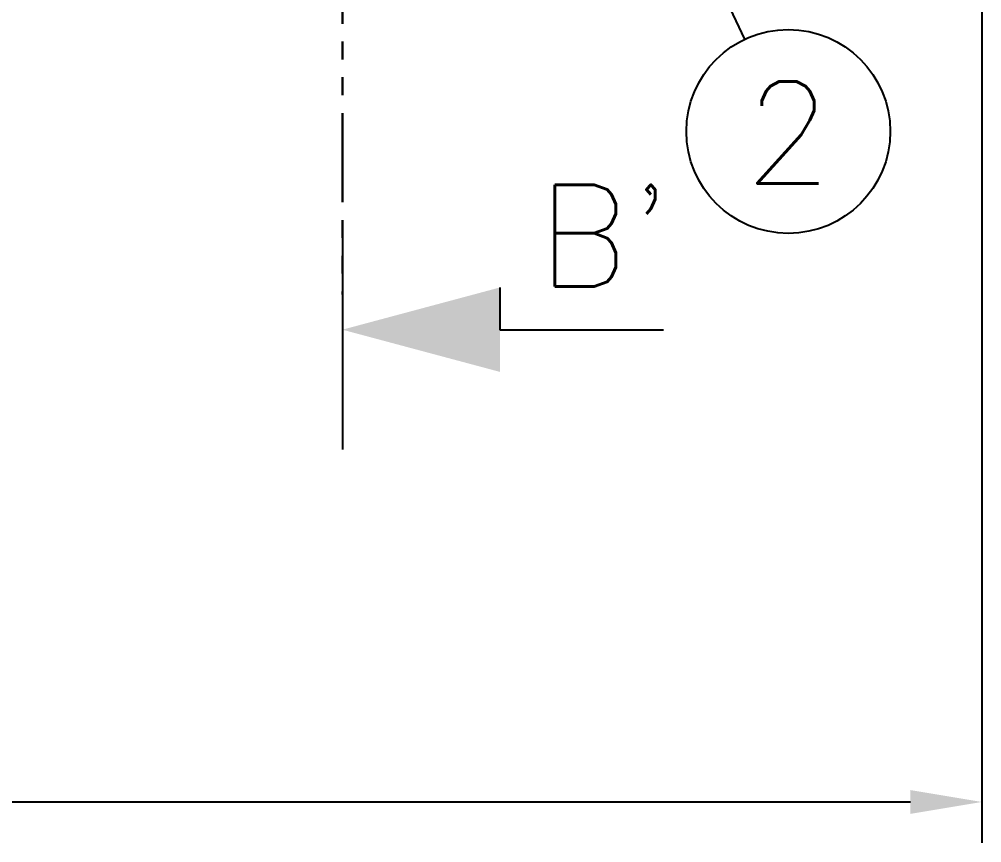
# Model space of a CAD drawing. Extents: x 14808 to 20058, y -13198 to -11680.
# Drawn here: x 15997.24 to 16044.44, y -12094.19 to -12053.79 of the extents above; entities that cross this region are included whole.
import ezdxf

# ---------------------------------------------------------------- set-up
doc = ezdxf.new("R2010")
doc.units = 0
doc.header["$LTSCALE"] = 7
doc.header["$MEASUREMENT"] = 0
doc.linetypes.add('PHANTOM', pattern=[2.5, 1.25, -0.25, 0.25, -0.25, 0.25, -0.25])
doc.layers.get('0').update_dxf_attribs({"color": 2, "linetype": 'CONTINUOUS'})
for name, color, linetype in [('D', 2, 'CONTINUOUS'), ('DWG', 7, 'CONTINUOUS'), ('TXT', 4, 'CONTINUOUS')]:
    doc.layers.add(name, color=color, linetype=linetype)
doc.styles.add('GHS', font='romans', dxfattribs={"bigfont": 'ghs'})
doc.dimstyles.new('STANDARD$7', dxfattribs={"dimtxt": 3.5, "dimasz": 3, "dimexe": 1, "dimexo": 0.0625, "dimgap": 1, "dimtad": 1, "dimdec": 4, "dimzin": 0, "dimdsep": 46, "dimtxsty": 'GHS', "dimcen": 1, "dimclrt": 2, "dimadec": 0, "dimazin": 0, "dimtfac": 1, "dimtdec": 4, "dimtofl": 0, "dimtmove": 0, "dimatfit": 3, "dimfxl": 1, "dimtolj": 1, "dimtzin": 0, "dimarcsym": 0})

msp = doc.modelspace()

# ---------------------------------------------------------------- linework, layer by layer
at = {"color": 1, "linetype": 'PHANTOM', "lineweight": 30, "ltscale": 0.5}
msp.add_line((16013.081, -11962.143), (16013.081, -12067.298), dxfattribs=at)
msp.add_circle((16034.953, -12059.296), 5)
at = {"layer": 'D'}
for p, q in [((16044.44, -12045.37), (16044.44, -12094.186)), ((15742.297, -12092.186), (16040.94, -12092.186))]:
    msp.add_line(p, q, dxfattribs=at)
msp.add_solid([(16040.94, -12091.603), (16040.94, -12092.769), (16044.44, -12092.186)], dxfattribs=at)
at = {"layer": 'DWG'}
for p, q in [((16020.809, -12066.95), (16020.809, -12069.021)), ((16020.809, -12069.021), (16028.834, -12069.021))]:
    msp.add_line(p, q, dxfattribs=at)
at = {"layer": 'DWG', "linetype": 'PHANTOM'}
msp.add_solid([(16013.081, -12069.021), (16020.809, -12066.95), (16020.809, -12071.091)], dxfattribs=at)
at = {"layer": 'TXT', "color": 4}
msp.add_lwpolyline([(16013.081, -12064.418), (16013.081, -12074.9)], dxfattribs=at)

# ---------------------------------------------------------------- texts
at = {"layer": 'DWG', "style": 'GHS'}
msp.add_text('2', height=5, dxfattribs=at).set_placement((16032.79, -12061.846))
at = {"layer": 'DWG', "color": 7, "linetype": 'Continuous', "style": 'GHS'}
msp.add_text("B'", height=5, dxfattribs=at).set_placement((16022.64, -12066.91))

# ---------------------------------------------------------------- leaders
at = {"layer": 'D'}
msp.add_leader([(16017.616, -12022.712), (16032.812, -12054.778)], dimstyle='STANDARD$7', override={"dimscale": 1, "dimasz": 3.5, "dimtad": 0, "dimcen": 5, "dimtp": 0.1, "dimtm": 1e-09}, dxfattribs=at)

doc.saveas('drawing.dxf')
